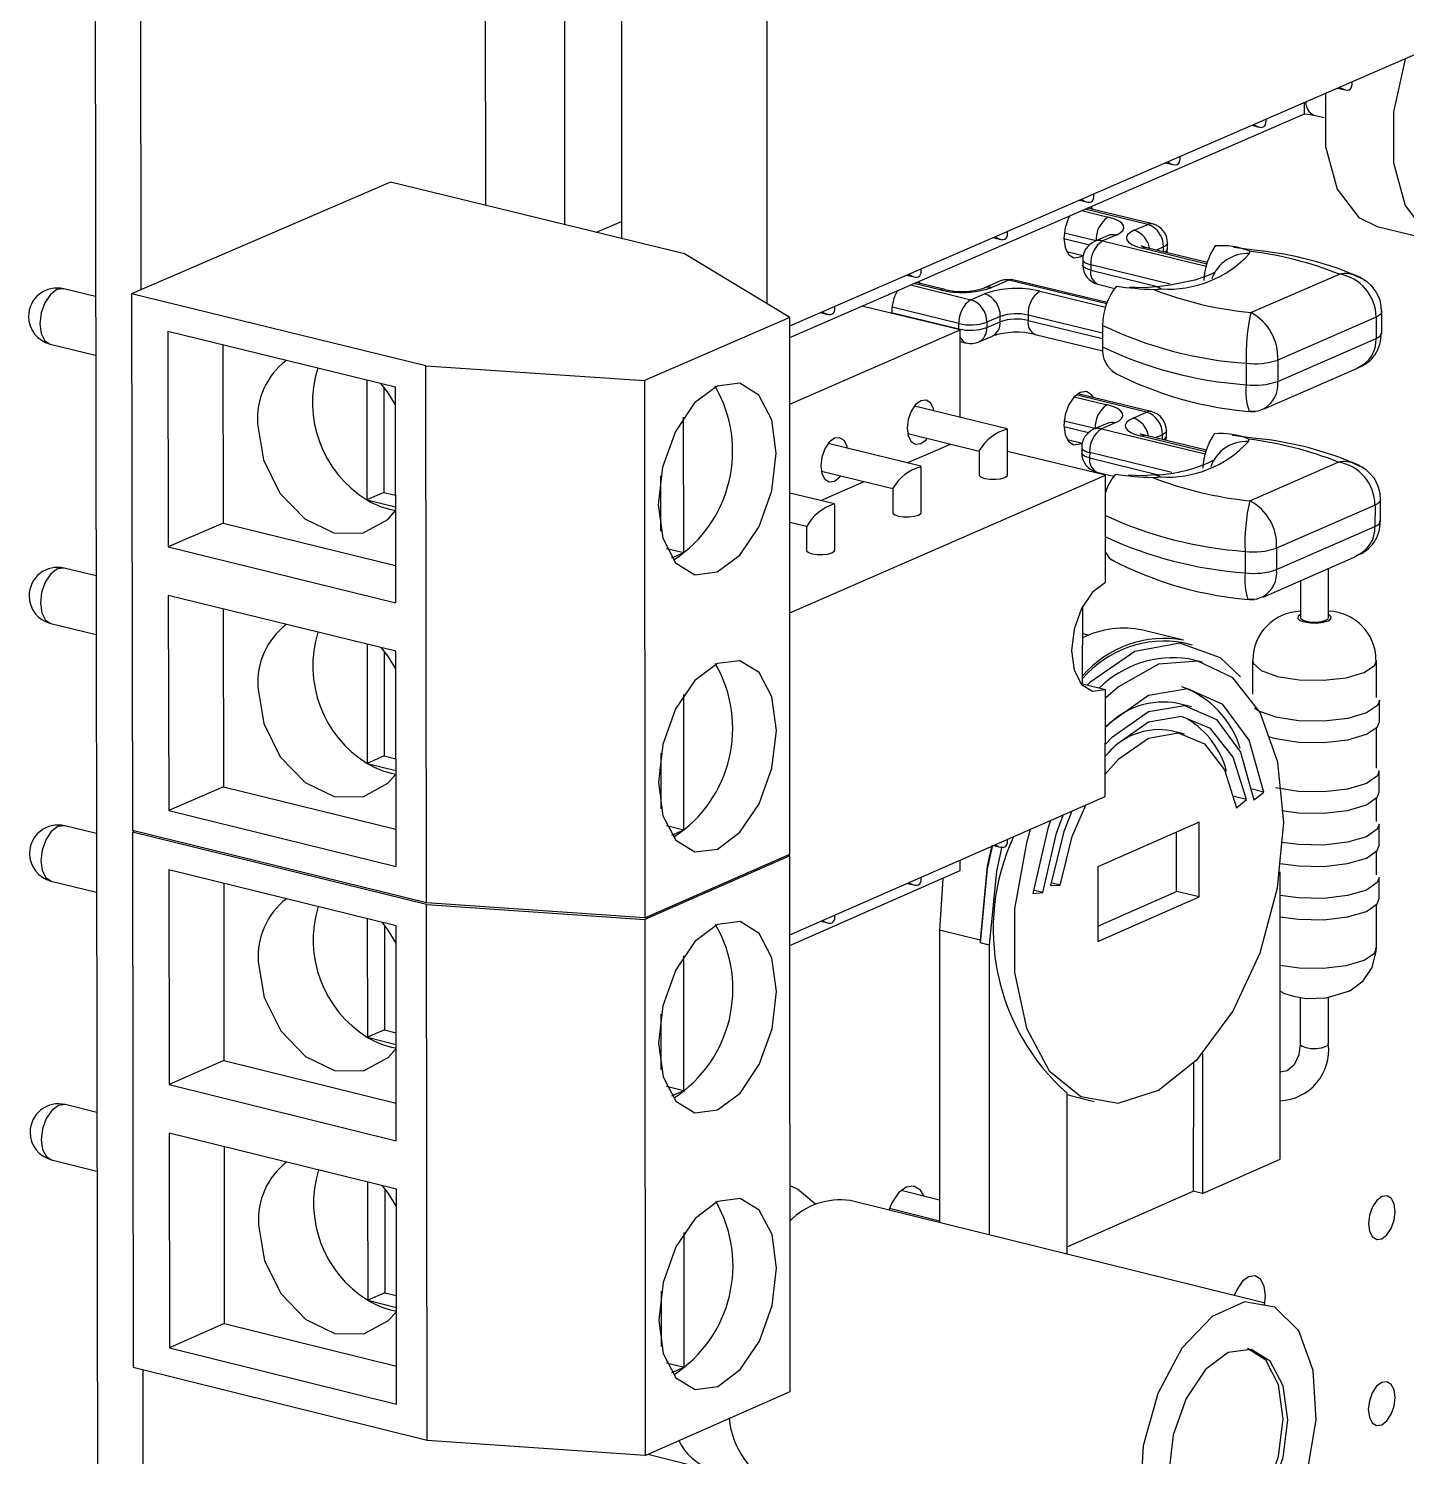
# Model space of a CAD drawing. Extents: x 0 to 254, y 0 to 197.
# Drawn here: x 192.244 to 196.558, y 126.121 to 130.592 of the extents above; entities that cross this region are included whole.
import ezdxf

# ---------------------------------------------------------------- set-up
doc = ezdxf.new("R2010")
doc.units = 0
doc.layers.get('0').update_dxf_attribs({"linetype": 'CONTINUOUS'})

msp = doc.modelspace()

# ---------------------------------------------------------------- linework, layer by layer
at = {"color": 7, "linetype": 'CONTINUOUS'}
for p, q in [((192.4478, 133.1909), (192.4648, 123.0937)), ((192.5904, 133.1567), (192.5958, 129.774)), ((193.6733, 131.119), (193.6743, 130.0388)), ((194.1001, 130.7519), (194.1006, 129.9351)), ((193.9231, 129.9783), (193.9226, 130.6688)), ((194.5562, 129.73), (194.5559, 130.6415)), ((194.6269, 129.6613), (196.693, 130.5586)), ((196.3872, 130.4177), (196.3872, 130.4258)), ((196.3418, 130.406), (196.3651, 130.4004)), ((196.2387, 130.3252), (196.2387, 130.3613)), ((194.6269, 129.6251), (196.2387, 130.3252)), ((196.0727, 130.2892), (196.0961, 130.2835)), ((196.1182, 130.3009), (196.1182, 130.3089)), ((196.2679, 130.3211), (196.2996, 130.3134)), ((195.8034, 130.1722), (195.8267, 130.1666)), ((195.8488, 130.1839), (195.8488, 130.192)), ((193.3766, 130.1113), (192.5662, 129.7612)), ((194.2977, 129.8871), (193.3766, 130.1113)), ((195.5792, 130.0668), (195.5792, 130.0749)), ((195.5336, 130.0551), (195.557, 130.0494)), ((195.7622, 129.9805), (195.5588, 130.0299)), ((194.0223, 129.9541), (194.1006, 129.988)), ((195.7052, 129.9605), (195.7476, 129.9789)), ((195.2636, 129.9378), (195.2869, 129.9321)), ((195.3091, 129.9496), (195.3091, 129.9576)), ((195.6239, 129.9438), (195.5815, 129.9253)), ((195.6486, 129.9455), (195.6062, 129.9271)), ((196.4658, 129.9727), (196.6786, 129.9211)), ((194.6268, 129.687), (194.2977, 129.8871)), ((195.4936, 129.8943), (195.5456, 129.8817)), ((195.9346, 129.8597), (195.7449, 129.9058)), ((195.8095, 129.9036), (195.8095, 129.9203)), ((196.0891, 129.8972), (196.0169, 129.9064)), ((195.5442, 129.8685), (195.5442, 129.8517)), ((195.5691, 129.8524), (195.5691, 129.8356)), ((194.9931, 129.8204), (195.0165, 129.8147)), ((195.0387, 129.8322), (195.0387, 129.8402)), ((195.2871, 129.8023), (195.2347, 129.7795)), ((195.3125, 129.8043), (195.2594, 129.7813)), ((195.6205, 129.7339), (195.3251, 129.8057)), ((196.0706, 129.7026), (196.3476, 129.8233)), ((192.4536, 129.7529), (192.3541, 129.7772)), ((193.4881, 129.5363), (192.5662, 129.7612)), ((192.5662, 129.7612), (192.5689, 128.0813)), ((195.1128, 129.7753), (195.023, 129.7972)), ((195.194, 129.7432), (195.2364, 129.7617)), ((195.5916, 129.7915), (195.6448, 129.7786)), ((195.8179, 129.7882), (195.7769, 129.783)), ((194.768, 129.7146), (194.768, 129.7226)), ((195.1607, 129.6483), (194.8528, 129.7233)), ((194.6268, 129.687), (194.1725, 129.4898)), ((194.6274, 128.0066), (194.6268, 129.687)), ((194.7224, 129.7028), (194.7457, 129.6971)), ((195.1568, 129.6516), (195.1568, 129.6684)), ((195.2861, 129.6909), (195.2436, 129.6724)), ((195.2436, 129.6557), (195.2861, 129.6741)), ((195.2436, 129.6724), (195.2436, 129.6557)), ((195.2861, 129.6741), (195.2861, 129.6909)), ((195.3729, 129.695), (195.3729, 129.6782)), ((196.4627, 129.6887), (196.1545, 129.5543)), ((196.4627, 129.6887), (196.4627, 129.6216)), ((196.4802, 129.6388), (196.4803, 129.7059)), ((193.3926, 129.4693), (192.6802, 129.6432)), ((192.6802, 129.6432), (192.6813, 128.9688)), ((194.6269, 129.4162), (195.1607, 129.6483)), ((195.1607, 129.3751), (195.1607, 129.6483)), ((195.2187, 129.6109), (195.2612, 129.6293)), ((195.3954, 129.6341), (195.607, 129.5826)), ((195.6065, 129.6628), (195.6065, 129.5958)), ((196.1545, 129.4872), (196.4627, 129.6216)), ((192.3118, 129.6043), (192.4539, 129.5695)), ((192.8524, 129.6012), (192.8532, 129.0434)), ((195.1607, 129.612), (195.1793, 129.6075)), ((193.4898, 127.8546), (193.4881, 129.5363)), ((193.4881, 129.5363), (194.1725, 129.4898)), ((196.056, 129.5441), (196.056, 129.477)), ((196.1545, 129.5543), (196.1545, 129.4872)), ((193.3025, 129.4913), (193.303, 129.1165)), ((194.1725, 129.4898), (194.1736, 127.8077)), ((196.1124, 129.401), (196.4049, 129.5286)), ((193.3562, 129.4698), (193.3566, 129.1397)), ((193.3934, 128.7943), (193.3926, 129.4693)), ((195.7589, 129.3927), (195.5286, 129.4487)), ((195.3076, 129.3393), (195.0172, 129.4101)), ((194.2949, 128.9511), (194.2947, 129.3754)), ((195.6206, 129.3558), (195.5782, 129.3373)), ((195.6453, 129.3575), (195.603, 129.3391)), ((195.7019, 129.3726), (195.7443, 129.391)), ((194.9964, 129.3238), (195.22, 129.2693)), ((195.3088, 129.1951), (195.3088, 129.3378)), ((195.4953, 129.3055), (195.5425, 129.294)), ((195.9312, 129.2715), (195.7417, 129.3177)), ((195.8062, 129.3157), (195.8062, 129.3325)), ((196.0857, 129.3088), (196.0133, 129.3181)), ((195.0373, 129.2216), (194.7468, 129.2924)), ((194.9945, 129.232), (195.1304, 129.2912)), ((195.22, 129.2706), (195.22, 129.1951)), ((195.6152, 129.1934), (195.3088, 129.2681)), ((195.541, 129.2805), (195.541, 129.2638)), ((195.5659, 129.2643), (195.5658, 129.2476)), ((195.0385, 129.0773), (195.0385, 129.22)), ((196.0671, 129.1137), (196.3441, 129.2347)), ((194.2236, 129.0181), (194.2235, 129.1918)), ((194.6272, 128.7622), (195.6152, 129.1934)), ((194.7239, 129.1141), (194.86, 129.1734)), ((194.7259, 129.2061), (194.9497, 129.1515)), ((195.5883, 129.2036), (195.6419, 129.1905)), ((195.6151, 128.8579), (195.6152, 129.1934)), ((193.3566, 129.1397), (193.303, 129.1165)), ((193.3566, 129.1397), (193.393, 129.1308)), ((194.7667, 129.1036), (194.627, 129.1377)), ((194.9497, 129.1528), (194.9497, 129.0772)), ((195.6173, 129.1453), (195.6152, 129.1458)), ((193.303, 129.1165), (193.393, 129.0944)), ((194.7679, 128.9593), (194.7679, 129.1021)), ((196.4592, 129.1001), (196.1511, 128.9653)), ((196.4592, 129.1001), (196.4591, 129.0331)), ((196.4766, 129.0503), (196.4767, 129.1173)), ((192.8532, 129.0434), (192.6813, 128.9688)), ((192.8532, 129.0434), (193.3932, 128.9111)), ((194.6271, 129.0462), (194.679, 129.0335)), ((194.679, 129.0348), (194.6791, 128.9592)), ((196.151, 128.8982), (196.4591, 129.0331)), ((192.6813, 128.9688), (193.3934, 128.7943)), ((194.2409, 128.9643), (194.2949, 128.9511)), ((194.2573, 128.9347), (194.2949, 128.9511)), ((196.0526, 128.9551), (196.0525, 128.888)), ((196.1511, 128.9653), (196.151, 128.8982)), ((196.1091, 128.8122), (196.4015, 128.9402)), ((192.4551, 128.878), (192.3557, 128.9023)), ((196.2257, 128.8633), (196.2257, 128.7479)), ((196.314, 128.7478), (196.3141, 128.902)), ((193.3935, 128.6425), (192.6815, 128.8171)), ((192.6815, 128.8171), (192.6826, 128.1434)), ((192.8536, 128.7749), (192.8544, 128.2183)), ((195.5439, 128.5399), (195.544, 128.7837)), ((192.3133, 128.7295), (192.4554, 128.6947)), ((195.544, 128.6975), (195.5629, 128.6928)), ((195.8599, 128.6771), (195.7323, 128.7082)), ((193.3035, 128.6646), (193.3039, 128.2913)), ((193.3572, 128.6437), (193.3575, 128.3147)), ((193.3943, 127.9682), (193.3935, 128.6425)), ((195.8883, 128.6618), (195.8599, 128.6687)), ((195.9182, 128.6081), (195.8757, 128.6185)), ((196.0754, 128.6143), (196.0753, 128.5075)), ((196.464, 128.4973), (196.4641, 128.6141)), ((194.2954, 128.0832), (194.2952, 128.5065)), ((195.5439, 128.5399), (195.615, 128.5225)), ((195.6149, 128.1872), (195.615, 128.5225)), ((195.8843, 128.4688), (195.8417, 128.4792)), ((196.4728, 128.4221), (196.4728, 128.4889)), ((195.8633, 128.3828), (195.8207, 128.3932)), ((196.4638, 128.2764), (196.4639, 128.4027)), ((194.2241, 128.1494), (194.224, 128.3229)), ((193.3575, 128.3147), (193.3039, 128.2913)), ((193.3039, 128.2913), (193.3939, 128.2692)), ((193.3575, 128.3147), (193.3939, 128.3058)), ((196.4726, 128.2013), (196.4727, 128.2681)), ((192.8544, 128.2183), (192.6826, 128.1434)), ((192.8544, 128.2183), (193.3941, 128.0855)), ((196.0568, 128.1783), (196.0187, 128.1876)), ((196.1112, 128.2013), (196.0746, 128.2102)), ((196.0802, 128.1771), (196.1112, 128.2013)), ((192.6826, 128.1434), (193.3943, 127.9682)), ((194.6275, 127.7539), (195.6149, 128.1872)), ((196.026, 128.1524), (196.0568, 128.1783)), ((196.4637, 128.1095), (196.4638, 128.1819)), ((195.9089, 128.1071), (195.5911, 127.9675)), ((195.9088, 127.8731), (195.9089, 128.1071)), ((196.4725, 128.0344), (196.4725, 128.1012)), ((192.4564, 128.0712), (192.3572, 128.0956)), ((193.4898, 127.8546), (192.5689, 128.0813)), ((192.5764, 128.0795), (192.569, 128.0763)), ((193.4898, 127.8495), (192.569, 128.0763)), ((192.569, 128.0763), (192.5717, 126.3998)), ((194.241, 128.0966), (194.2954, 128.0832)), ((194.2575, 128.0667), (194.2954, 128.0832)), ((195.8379, 127.8905), (195.838, 128.076)), ((195.2657, 128.034), (195.2864, 128.0289)), ((195.3087, 128.0464), (195.3087, 128.0529)), ((196.4636, 127.9426), (196.4636, 128.015)), ((194.1736, 127.8077), (194.6274, 128.0066)), ((194.6274, 128.0015), (194.1736, 127.8027)), ((194.6274, 128.0015), (194.6226, 128.0045)), ((194.628, 126.3246), (194.6274, 128.0015)), ((195.1608, 127.9554), (195.1608, 127.9879)), ((195.5911, 127.9675), (195.591, 127.7333)), ((192.3146, 127.9229), (192.4567, 127.8879)), ((193.3945, 127.7829), (192.6828, 127.9582)), ((192.6828, 127.9582), (192.6839, 127.2852)), ((194.6275, 127.7214), (195.1608, 127.9554)), ((195.0386, 127.9279), (195.0386, 127.9343)), ((195.1063, 127.9298), (195.0954, 127.7687)), ((196.1618, 127.0524), (196.1623, 127.9513)), ((196.4724, 127.8676), (196.4724, 127.9343)), ((192.8548, 127.9158), (192.8556, 127.3604)), ((194.9956, 127.9154), (195.0162, 127.9104)), ((195.3882, 127.8837), (195.4193, 127.8868)), ((195.4193, 127.8868), (195.3896, 127.8941)), ((195.4428, 127.9086), (195.4737, 127.9097)), ((195.4737, 127.9097), (195.4441, 127.917)), ((195.591, 127.782), (195.8379, 127.8905)), ((195.9088, 127.8731), (195.8379, 127.8905)), ((194.1736, 127.8077), (193.4898, 127.8546)), ((193.4916, 126.1713), (193.4898, 127.8495)), ((193.4898, 127.8495), (194.1736, 127.8027)), ((195.591, 127.7333), (195.9088, 127.8731)), ((196.4634, 127.7129), (196.4635, 127.8481)), ((193.3045, 127.8051), (193.3049, 127.4334)), ((194.1736, 127.8027), (194.1746, 126.1241)), ((194.7251, 127.7968), (194.7458, 127.7917)), ((194.7682, 127.8093), (194.7682, 127.8157)), ((193.3581, 127.7847), (193.3585, 127.4569)), ((193.3952, 127.1093), (193.3945, 127.7829)), ((195.2231, 127.7373), (195.0954, 127.7687)), ((195.0954, 127.7687), (195.0955, 126.8529)), ((195.2231, 127.7373), (195.2231, 127.7289)), ((195.2514, 127.7219), (195.2231, 127.7289)), ((195.2514, 127.7219), (195.2514, 126.8144)), ((194.2958, 127.2667), (194.2956, 127.689)), ((196.2249, 127.5585), (196.2248, 127.4129)), ((196.3131, 127.4128), (196.3132, 127.5588)), ((194.2246, 127.3322), (194.2245, 127.5055)), ((193.3585, 127.4569), (193.3049, 127.4334)), ((193.3049, 127.4334), (193.3949, 127.4112)), ((193.3585, 127.4569), (193.3948, 127.4479)), ((196.2248, 127.4133), (196.2248, 127.4129)), ((192.8556, 127.3604), (192.6839, 127.2852)), ((192.8556, 127.3604), (193.3951, 127.2271)), ((195.8906, 127.3519), (195.8904, 126.9519)), ((195.9189, 127.382), (195.9187, 126.9449)), ((192.6839, 127.2852), (193.3952, 127.1093)), ((194.2412, 127.2802), (194.2958, 127.2667)), ((194.2577, 127.2499), (194.2958, 127.2667)), ((195.4953, 126.7577), (195.4954, 127.2583)), ((195.4954, 127.2542), (195.5096, 127.2502)), ((195.5096, 127.2502), (195.5805, 127.2327)), ((192.4579, 127.198), (192.3588, 127.2226)), ((193.3954, 126.9578), (192.6841, 127.1338)), ((192.6841, 127.1338), (192.6851, 126.4615)), ((192.856, 127.0913), (192.8568, 126.537)), ((192.316, 127.05), (192.4582, 127.0148)), ((195.9187, 126.9449), (196.1618, 127.0524)), ((193.3054, 126.9801), (193.3059, 126.61)), ((193.359, 126.9603), (193.3594, 126.6335)), ((193.3961, 126.285), (193.3954, 126.9578)), ((194.9755, 126.9546), (195.0955, 126.925)), ((195.4953, 126.7772), (195.8904, 126.9519)), ((195.9187, 126.9449), (195.8904, 126.9519)), ((196.1107, 126.6022), (194.8156, 126.9221)), ((194.9388, 126.898), (195.0955, 126.8593)), ((194.2963, 126.4006), (194.2961, 126.822)), ((195.4902, 126.7554), (195.4953, 126.7577)), ((193.3594, 126.6335), (193.3059, 126.61)), ((193.3594, 126.6335), (193.3958, 126.6245)), ((194.2251, 126.4653), (194.225, 126.6385)), ((193.3059, 126.61), (193.3958, 126.5877)), ((192.8568, 126.537), (192.6851, 126.4615)), ((192.8568, 126.537), (193.396, 126.4032)), ((192.6851, 126.4615), (193.3961, 126.285)), ((193.4916, 126.1713), (192.5717, 126.3998)), ((194.2413, 126.4142), (194.2963, 126.4006)), ((194.2579, 126.3836), (194.2963, 126.4006)), ((192.6012, 126.3925), (192.6065, 123.0579)), ((194.1746, 126.1241), (194.628, 126.3246)), ((194.1746, 126.1241), (193.4916, 126.1713)), ((194.1828, 126.1277), (194.3946, 126.0751))]:
    msp.add_line(p, q, dxfattribs=at)
at = {"color": 8, "linetype": 'CONTINUOUS'}
for p, q in [((195.5406, 130.022), (195.6235, 130.0019)), ((195.7476, 129.9789), (195.5512, 130.0266)), ((195.485, 129.9351), (195.5657, 129.9154)), ((195.586, 129.9273), (195.4859, 129.9516)), ((195.6062, 129.9271), (195.9309, 129.8483)), ((195.933, 129.8549), (195.7303, 129.9042)), ((195.7972, 129.9083), (195.7748, 129.8985)), ((195.7972, 129.8931), (195.7972, 129.9083)), ((195.8183, 129.7918), (195.5691, 129.8524)), ((195.6193, 129.7298), (195.3125, 129.8043)), ((195.5691, 129.8356), (195.7827, 129.7837)), ((195.0047, 129.7892), (195.194, 129.7432)), ((195.0982, 129.7737), (195.0153, 129.7938)), ((195.4101, 129.7698), (195.6162, 129.7197)), ((195.1568, 129.6684), (194.9471, 129.7194)), ((194.9459, 129.7029), (195.1568, 129.6516)), ((195.6065, 129.6382), (195.3729, 129.695)), ((195.3729, 129.6782), (195.6065, 129.6214)), ((195.1568, 129.6516), (195.1568, 129.6493)), ((195.7443, 129.391), (195.5234, 129.4448)), ((195.5173, 129.4391), (195.6203, 129.414)), ((195.583, 129.3394), (195.4855, 129.3631)), ((195.4849, 129.3465), (195.5627, 129.3276)), ((195.603, 129.3391), (195.9275, 129.26)), ((195.9297, 129.2667), (195.727, 129.316)), ((195.7939, 129.3204), (195.7712, 129.3105)), ((195.7939, 129.305), (195.7939, 129.3204)), ((195.8229, 129.2017), (195.5659, 129.2643)), ((195.5658, 129.2476), (195.7809, 129.1951))]:
    msp.add_line(p, q, dxfattribs=at)
at = {"color": 7, "linetype": 'CONTINUOUS'}
for points in [[(196.5547, 130.4985), (196.5539, 130.4962), (196.5171, 130.3312), (196.5169, 130.1712), (196.5531, 130.0378), (196.6209, 129.949), (196.7111, 129.9169), (196.7888, 129.9341)], [(196.3052, 130.3902), (196.3043, 130.3827), (196.304, 130.2227), (196.3403, 130.0894), (196.4081, 130.0006), (196.4658, 129.9727)], [(196.3476, 130.4086), (196.3531, 130.4053), (196.3604, 130.4019), (196.3672, 130.4), (196.3733, 130.3996), (196.3784, 130.4008), (196.3824, 130.4036), (196.3853, 130.4078), (196.3869, 130.4133), (196.3872, 130.4177)], [(196.0786, 130.2917), (196.084, 130.2884), (196.0914, 130.285), (196.0982, 130.2831), (196.1042, 130.2828), (196.1094, 130.284), (196.1134, 130.2868), (196.1163, 130.291), (196.1179, 130.2965), (196.1182, 130.3009)], [(196.2387, 130.3247), (196.2562, 130.3232), (196.2679, 130.3211)], [(195.8092, 130.1748), (195.8147, 130.1714), (195.822, 130.168), (195.8288, 130.1661), (195.8349, 130.1658), (195.84, 130.167), (195.8441, 130.1698), (195.847, 130.174), (195.8485, 130.1795), (195.8488, 130.1839)], [(195.5395, 130.0576), (195.5449, 130.0543), (195.5523, 130.0509), (195.5591, 130.049), (195.5652, 130.0486), (195.5703, 130.0499), (195.5744, 130.0526), (195.5773, 130.0569), (195.5788, 130.0624), (195.5792, 130.0668)], [(195.5759, 130.0258), (195.5723, 130.0306), (195.5687, 130.0342)], [(195.5036, 130.0059), (195.5, 129.9992), (195.4889, 129.9682), (195.485, 129.9356), (195.4889, 129.9063), (195.4999, 129.8849), (195.5165, 129.8746), (195.5361, 129.877), (195.5447, 129.8819)], [(195.6486, 129.9455), (195.6612, 129.9523), (195.6694, 129.9597), (195.6731, 129.9675), (195.672, 129.9754), (195.6662, 129.9831), (195.6559, 129.9902), (195.6415, 129.9966), (195.6235, 130.0019)], [(195.2694, 129.9403), (195.2749, 129.937), (195.2822, 129.9336), (195.289, 129.9317), (195.2951, 129.9313), (195.3003, 129.9326), (195.3043, 129.9354), (195.3072, 129.9396), (195.3088, 129.9451), (195.3091, 129.9496)], [(195.6262, 129.9448), (195.6264, 129.945), (195.6239, 129.9438)], [(195.7052, 129.9605), (195.6926, 129.9538), (195.6844, 129.9463), (195.6807, 129.9385), (195.6818, 129.9307), (195.6876, 129.923), (195.698, 129.9158), (195.7124, 129.9095), (195.7303, 129.9042)], [(195.7449, 129.9058), (195.7323, 129.9096), (195.7276, 129.9116), (195.7279, 129.9114)], [(195.8081, 129.8904), (195.8088, 129.8946), (195.8095, 129.9036)], [(194.9989, 129.8229), (195.0044, 129.8196), (195.0118, 129.8161), (195.0186, 129.8142), (195.0247, 129.8139), (195.0299, 129.8151), (195.034, 129.8179), (195.0368, 129.8222), (195.0384, 129.8277), (195.0387, 129.8322)], [(195.0353, 129.7942), (195.0334, 129.7965), (195.0298, 129.8001)], [(195.3251, 129.8057), (195.3025, 129.8067), (195.287, 129.8021)], [(195.9595, 129.8296), (195.959, 129.8296), (195.9398, 129.8196), (195.8954, 129.8043), (195.8183, 129.7882), (195.8179, 129.7882)], [(195.7769, 129.783), (195.7334, 129.7804), (195.6902, 129.7819)], [(194.7282, 129.7053), (194.7337, 129.702), (194.741, 129.6986), (194.7479, 129.6966), (194.7539, 129.6963), (194.7591, 129.6975), (194.7632, 129.7003), (194.7661, 129.7046), (194.7677, 129.7101), (194.768, 129.7146)], [(193.3927, 129.4136), (193.3678, 129.4542), (193.3478, 129.4802)], [(194.4001, 128.8907), (194.4708, 128.9437), (194.5307, 129.0329), (194.5707, 129.1447), (194.5847, 129.2621), (194.5706, 129.3673), (194.5306, 129.4443), (194.4706, 129.4814), (194.3999, 129.4728), (194.3291, 129.4199), (194.2692, 129.3307), (194.2291, 129.2188), (194.2151, 129.1012), (194.2292, 128.996), (194.2694, 128.919), (194.3294, 128.882), (194.4001, 128.8907)], [(195.5778, 129.4368), (195.5721, 129.4449), (195.5556, 129.4552), (195.536, 129.4528), (195.5164, 129.4382), (195.4998, 129.4134), (195.4888, 129.3824), (195.4849, 129.3498), (195.4887, 129.3206), (195.4998, 129.2993), (195.5164, 129.289), (195.536, 129.2914), (195.5414, 129.2942)], [(195.0374, 129.4269), (195.0211, 129.4147), (195.0073, 129.3941), (194.9981, 129.3683), (194.9948, 129.3412), (194.9981, 129.3169), (195.0073, 129.2992), (195.0211, 129.2906), (195.0374, 129.2926), (195.0537, 129.3048), (195.0572, 129.309)], [(195.0785, 129.3952), (195.0767, 129.4025), (195.0675, 129.4203), (195.0537, 129.4288), (195.0374, 129.4269)], [(195.6453, 129.3575), (195.6579, 129.3643), (195.6662, 129.3718), (195.6698, 129.3796), (195.6687, 129.3875), (195.6629, 129.3952), (195.6526, 129.4023), (195.6382, 129.4087), (195.6203, 129.414)], [(196.0647, 129.3948), (196.0911, 129.3946), (196.1119, 129.4024)], [(192.9609, 129.354), (192.9791, 129.2415), (193.031, 129.1372), (193.1084, 129.0571), (193.1997, 129.0133), (193.2909, 129.0124), (193.3683, 129.0547), (193.393, 129.0831)], [(195.6229, 129.3568), (195.6231, 129.357), (195.6206, 129.3558)], [(195.7019, 129.3726), (195.6893, 129.3658), (195.6811, 129.3584), (195.6774, 129.3505), (195.6785, 129.3426), (195.6844, 129.3349), (195.6947, 129.3278), (195.7091, 129.3214), (195.727, 129.316)], [(194.7669, 129.3091), (194.7506, 129.2969), (194.7368, 129.2763), (194.7275, 129.2505), (194.7243, 129.2234), (194.7276, 129.1991), (194.7368, 129.1814), (194.7506, 129.1728), (194.7669, 129.1748), (194.7832, 129.187), (194.7868, 129.1913)], [(194.808, 129.2775), (194.8063, 129.2848), (194.797, 129.3026), (194.7832, 129.3111), (194.7669, 129.3091)], [(195.7417, 129.3177), (195.7291, 129.3215), (195.7244, 129.3235), (195.7246, 129.3233)], [(195.8047, 129.3023), (195.8055, 129.3068), (195.8062, 129.3157)], [(195.22, 129.1951), (195.2205, 129.193), (195.2263, 129.1877), (195.2378, 129.1835)], [(195.2378, 129.1835), (195.2534, 129.1811), (195.2707, 129.1808), (195.2871, 129.1827), (195.2999, 129.1864), (195.3074, 129.1915), (195.3088, 129.1951)], [(195.7735, 129.1943), (195.7301, 129.1917), (195.6866, 129.1932)], [(194.9497, 129.0772), (194.9502, 129.0752), (194.9559, 129.0698), (194.9675, 129.0656), (194.9831, 129.0632), (195.0004, 129.0629), (195.0168, 129.0648), (195.0297, 129.0686), (195.0371, 129.0737), (195.0385, 129.0773)], [(194.6791, 128.9592), (194.6795, 128.9572), (194.6853, 128.9518), (194.6968, 128.9476), (194.7125, 128.9452), (194.7298, 128.9449), (194.7461, 128.9468), (194.759, 128.9505), (194.7665, 128.9557), (194.7679, 128.9593)], [(195.6464, 128.9225), (195.6296, 128.9322), (195.6151, 128.9534)], [(195.6151, 128.8579), (195.5744, 128.8273), (195.5399, 128.7759), (195.5169, 128.7114), (195.5088, 128.6437), (195.5169, 128.583), (195.5399, 128.5387), (195.5743, 128.5174), (195.615, 128.5225)], [(196.0613, 128.8061), (196.0874, 128.8057), (196.1086, 128.8137)], [(196.2257, 128.7479), (196.2261, 128.7458), (196.2319, 128.7405), (196.2434, 128.7363)], [(196.2434, 128.7363), (196.259, 128.7339), (196.2762, 128.7336), (196.2925, 128.7354), (196.3053, 128.7392), (196.3127, 128.7443), (196.314, 128.7478)], [(193.3936, 128.5875), (193.3687, 128.628), (193.3493, 128.6533)], [(196.0378, 128.5622), (195.9753, 128.6215), (195.8484, 128.6681), (195.7077, 128.6416), (195.5668, 128.5447), (195.5582, 128.5364)], [(194.4006, 128.0226), (194.4712, 128.0757), (194.5311, 128.1649), (194.5711, 128.2767), (194.5851, 128.394), (194.571, 128.4991), (194.5309, 128.5759), (194.471, 128.6128), (194.4003, 128.6041), (194.3296, 128.5511), (194.2696, 128.4618), (194.2296, 128.35), (194.2156, 128.2325), (194.2297, 128.1274), (194.2699, 128.0506), (194.3299, 128.0138), (194.4006, 128.0226)], [(196.1733, 128.1064), (196.1546, 128.2951), (196.1, 128.4506), (196.0143, 128.5591), (195.905, 128.6109), (195.7819, 128.6014), (195.6559, 128.5313), (195.615, 128.4952)], [(192.962, 128.5284), (192.9803, 128.416), (193.032, 128.3118), (193.1094, 128.2317), (193.2007, 128.1878), (193.2919, 128.1868), (193.3692, 128.229), (193.394, 128.2574)], [(196.1112, 128.2013), (196.0649, 128.364), (195.9825, 128.4761), (195.8734, 128.5247), (195.7502, 128.5041), (195.6269, 128.4166), (195.6167, 128.4062)], [(195.6149, 128.35), (195.6374, 128.3739), (195.7502, 128.4539), (195.8628, 128.4727), (195.9625, 128.4284), (196.0378, 128.3259), (196.0802, 128.1771)], [(196.1482, 128.4357), (196.0951, 128.455), (196.0817, 128.4639)], [(196.4728, 128.4889), (196.4667, 128.4726), (196.4326, 128.4492), (196.3737, 128.4318), (196.299, 128.4232), (196.2198, 128.4245), (196.1482, 128.4357)], [(196.0568, 128.1783), (196.015, 128.3104), (195.9445, 128.4003), (195.8529, 128.4384), (195.7502, 128.4204), (195.6473, 128.3482), (195.6149, 128.3133)], [(196.1252, 128.3755), (196.1482, 128.3689), (196.2197, 128.3577), (196.2989, 128.3564), (196.3737, 128.365), (196.4326, 128.3824), (196.4666, 128.4058), (196.4728, 128.4221)], [(195.6149, 128.2571), (195.6576, 128.3053), (195.7501, 128.3702), (195.8426, 128.3864), (195.925, 128.3522), (195.9884, 128.2713), (196.026, 128.1524)], [(196.4727, 128.2681), (196.4665, 128.2518), (196.4324, 128.2283), (196.3736, 128.2109), (196.2988, 128.2022), (196.2197, 128.2036), (196.1481, 128.2148)], [(196.1674, 128.1438), (196.2196, 128.1368), (196.2988, 128.1355), (196.3735, 128.1441), (196.4324, 128.1615), (196.4664, 128.185), (196.4726, 128.2013)], [(195.4737, 127.9097), (195.5115, 128.0619), (195.5538, 128.1604)], [(195.3798, 128.0841), (195.3679, 128.0428), (195.3306, 127.8357), (195.3306, 127.6362), (195.3679, 127.4619), (195.4391, 127.3286), (195.5379, 127.2478), (195.6555, 127.2269), (195.7814, 127.2676), (195.9045, 127.3662), (196.0137, 127.5139), (196.0996, 127.6977), (196.1544, 127.9012), (196.1733, 128.1064), (196.1733, 128.1064)], [(195.4433, 128.1119), (195.4348, 128.0875), (195.3882, 127.8837)], [(195.4193, 127.8868), (195.462, 128.0731), (195.4825, 128.1291)], [(195.5099, 128.1411), (195.4849, 128.0777), (195.4428, 127.9086)], [(196.4725, 128.1012), (196.4663, 128.0848), (196.4323, 128.0614), (196.3734, 128.044), (196.2987, 128.0353), (196.2195, 128.0367), (196.1671, 128.0437)], [(195.2596, 128.0355), (195.2454, 127.9695), (195.2231, 127.7373)], [(195.2616, 128.035), (195.2454, 127.9611), (195.2231, 127.7289)], [(195.2908, 128.0313), (195.2738, 127.9542), (195.2514, 127.7219)], [(195.2705, 128.0361), (195.2745, 128.0337), (195.2818, 128.0303), (195.2886, 128.0284), (195.2947, 128.0281), (195.2999, 128.0294), (195.3039, 128.0322), (195.3068, 128.0364), (195.3084, 128.042), (195.3087, 128.0464)], [(196.1624, 127.9779), (196.2195, 127.9699), (196.2987, 127.9685), (196.3734, 127.9772), (196.4323, 127.9946), (196.4663, 128.0181), (196.4725, 128.0344)], [(195.0003, 127.9175), (195.0044, 127.9152), (195.0117, 127.9118), (195.0185, 127.9099), (195.0246, 127.9096), (195.0298, 127.9108), (195.0339, 127.9136), (195.0367, 127.9179), (195.0383, 127.9235), (195.0386, 127.9279)], [(196.4724, 127.9343), (196.4662, 127.918), (196.4322, 127.8945), (196.3733, 127.8771), (196.2986, 127.8684), (196.2194, 127.8698), (196.1623, 127.8777)], [(196.1623, 127.811), (196.2194, 127.803), (196.2986, 127.8016), (196.3733, 127.8103), (196.4321, 127.8277), (196.4662, 127.8512), (196.4724, 127.8676)], [(193.3945, 127.7285), (193.3697, 127.7691), (193.351, 127.7936)], [(194.4009, 127.2059), (194.4716, 127.259), (194.5314, 127.3483), (194.5714, 127.46), (194.5854, 127.5773), (194.5713, 127.6823), (194.5312, 127.7589), (194.4713, 127.7956), (194.4007, 127.7868), (194.33, 127.7336), (194.2701, 127.6444), (194.2301, 127.5325), (194.2161, 127.4151), (194.2302, 127.3101), (194.2703, 127.2335), (194.3303, 127.1969), (194.4009, 127.2059)], [(194.7299, 127.7989), (194.7339, 127.7965), (194.7413, 127.7931), (194.7481, 127.7912), (194.7542, 127.7909), (194.7593, 127.7921), (194.7634, 127.7949), (194.7663, 127.7992), (194.7679, 127.8048), (194.7682, 127.8093)], [(196.2037, 127.5619), (196.244, 127.5554), (196.306, 127.5566), (196.3801, 127.5789), (196.4218, 127.6102), (196.45, 127.6516), (196.4631, 127.7031), (196.4617, 127.7133)], [(192.9632, 127.6701), (192.9814, 127.5578), (193.0332, 127.4536), (193.1105, 127.3735), (193.2017, 127.3295), (193.2929, 127.3284), (193.3701, 127.3704), (193.3949, 127.3988)], [(196.1621, 127.5781), (196.176, 127.5707), (196.2037, 127.5619)], [(196.2248, 127.4129), (196.2206, 127.379), (196.2063, 127.3476), (196.184, 127.328), (196.162, 127.3243)], [(193.3954, 126.9041), (193.3706, 126.9447), (193.3525, 126.9685)], [(194.7081, 126.9098), (194.6516, 126.9578), (194.6278, 126.968)], [(195.0471, 126.937), (195.0362, 126.9552), (195.0156, 126.9678), (194.9912, 126.9647), (194.9669, 126.9464), (194.9463, 126.9155), (194.9368, 126.8922)], [(196.5227, 126.8873), (196.5195, 126.9113), (196.5104, 126.9288), (196.4968, 126.9371), (196.4808, 126.9351), (196.4647, 126.9229), (196.4511, 126.9025), (196.4419, 126.8769), (196.4387, 126.8501), (196.4419, 126.8262), (196.451, 126.8087), (196.4646, 126.8003), (196.4807, 126.8024), (196.4967, 126.8146), (196.5103, 126.835), (196.5195, 126.8605), (196.5227, 126.8873)], [(194.4014, 126.3396), (194.4719, 126.3929), (194.5318, 126.4821), (194.5717, 126.5939), (194.5857, 126.711), (194.5716, 126.8159), (194.5316, 126.8923), (194.4717, 126.9289), (194.4011, 126.9198), (194.3305, 126.8666), (194.2706, 126.7773), (194.2306, 126.6655), (194.2166, 126.5482), (194.2307, 126.4433), (194.2708, 126.3669), (194.3307, 126.3304), (194.4014, 126.3396)], [(192.9643, 126.8462), (192.9825, 126.734), (193.0343, 126.6299), (193.1116, 126.5498), (193.2027, 126.5057), (193.2938, 126.5046), (193.3711, 126.5464), (193.3958, 126.5747)], [(196.1132, 126.5949), (196.1162, 126.624), (196.1122, 126.6541), (196.1008, 126.6761), (196.0837, 126.6865), (196.0635, 126.6839), (196.0433, 126.6687), (196.0262, 126.643), (196.0187, 126.6249)], [(195.9995, 125.717), (196.0993, 125.7909), (196.1857, 125.9136), (196.247, 126.0687), (196.2749, 126.2352), (196.2656, 126.3906), (196.2204, 126.514), (196.1455, 126.5888), (196.0507, 126.6047), (195.9491, 126.5597), (195.8542, 126.4597), (195.779, 126.3182), (195.7336, 126.1545), (195.7241, 125.9905), (195.7519, 125.8486), (195.8132, 125.7479), (195.8996, 125.702), (195.9995, 125.717)], [(195.9996, 125.8596), (196.0708, 125.9136), (196.1312, 126.004), (196.1715, 126.1172), (196.1858, 126.2358), (196.1717, 126.3419), (196.1314, 126.4193), (196.0711, 126.4562), (195.9998, 126.4469), (195.9286, 126.393), (195.8681, 126.3025), (195.8277, 126.1892), (195.8135, 126.0705), (195.8276, 125.9644), (195.868, 125.887), (195.9283, 125.8502), (195.9996, 125.8596)], [(195.9853, 125.8631), (196.0565, 125.9171), (196.1169, 126.0076), (196.1573, 126.1207), (196.1715, 126.2393), (196.1574, 126.3454), (196.1171, 126.4228), (196.0602, 126.4589)], [(196.5222, 126.3054), (196.519, 126.3293), (196.5099, 126.3468), (196.4963, 126.3551), (196.4803, 126.353), (196.4642, 126.3408), (196.4506, 126.3204), (196.4415, 126.2949), (196.4383, 126.2681), (196.4415, 126.2441), (196.4505, 126.2267), (196.4641, 126.2184), (196.4802, 126.2205), (196.4962, 126.2326), (196.5099, 126.253), (196.519, 126.2786), (196.5222, 126.3054)]]:
    msp.add_lwpolyline(points, dxfattribs=at)
at = {"color": 8, "linetype": 'CONTINUOUS'}
for points in [[(195.8095, 129.9203), (195.8094, 129.9193), (195.8076, 129.9154), (195.8035, 129.9117), (195.7972, 129.9083)], [(195.5442, 129.8685), (195.5449, 129.8656), (195.5478, 129.8618), (195.5529, 129.8582), (195.5601, 129.855), (195.5691, 129.8524)], [(195.5691, 129.8356), (195.5601, 129.8383), (195.5529, 129.8415), (195.5478, 129.845), (195.5449, 129.8489), (195.5442, 129.8517)], [(192.3541, 129.7772), (192.3534, 129.7774), (192.3328, 129.7749), (192.3123, 129.7596), (192.2949, 129.7338), (192.2833, 129.7015), (192.2793, 129.6675), (192.2834, 129.6371), (192.2951, 129.6148), (192.3118, 129.6043)], [(195.7767, 129.783), (195.7823, 129.7821), (195.7897, 129.7769)], [(196.4803, 129.7059), (196.4803, 129.7056), (196.479, 129.7011), (196.4756, 129.6967), (196.4701, 129.6925), (196.4627, 129.6887)], [(196.4627, 129.6216), (196.4701, 129.6255), (196.4756, 129.6296), (196.479, 129.634), (196.4802, 129.6385), (196.4802, 129.6388)], [(195.8062, 129.3325), (195.8061, 129.3314), (195.8043, 129.3275), (195.8001, 129.3238), (195.7939, 129.3204)], [(195.541, 129.2805), (195.5416, 129.2776), (195.5445, 129.2738), (195.5497, 129.2702), (195.5569, 129.267), (195.5659, 129.2643)], [(195.5658, 129.2476), (195.5569, 129.2502), (195.5497, 129.2534), (195.5445, 129.257), (195.5416, 129.2609), (195.541, 129.2638)], [(195.7733, 129.1942), (195.779, 129.1934), (195.7864, 129.1881)], [(196.4767, 129.1174), (196.4767, 129.117), (196.4754, 129.1125), (196.472, 129.1081), (196.4666, 129.1039), (196.4592, 129.1001)], [(196.4591, 129.0331), (196.4665, 129.0369), (196.472, 129.0411), (196.4754, 129.0455), (196.4766, 129.05), (196.4766, 129.0503)], [(192.3557, 128.9023), (192.3549, 128.9025), (192.3343, 128.9), (192.3138, 128.8847), (192.2964, 128.8589), (192.2849, 128.8266), (192.2808, 128.7926), (192.285, 128.7622), (192.2966, 128.74), (192.3133, 128.7295)], [(196.2257, 128.7575), (196.2184, 128.7521), (196.2174, 128.7454), (196.2243, 128.739), (196.2382, 128.734)], [(196.2382, 128.734), (196.2568, 128.7311), (196.2775, 128.7307), (196.297, 128.733), (196.3123, 128.7375), (196.3212, 128.7436), (196.3223, 128.7503), (196.3154, 128.7567), (196.314, 128.7574)], [(196.0754, 128.6144), (196.0774, 128.6052), (196.1028, 128.5818), (196.1535, 128.5633)], [(196.1535, 128.5633), (196.222, 128.5526), (196.2978, 128.5513), (196.3693, 128.5596), (196.4256, 128.5762), (196.4582, 128.5986), (196.4641, 128.6142)], [(192.3572, 128.0956), (192.3563, 128.0958), (192.3358, 128.0933), (192.3152, 128.0779), (192.2979, 128.0521), (192.2863, 128.0198), (192.2823, 127.9859), (192.2864, 127.9555), (192.2981, 127.9334), (192.3146, 127.9229)], [(196.1622, 127.6598), (196.2215, 127.6511), (196.2972, 127.6498), (196.3686, 127.6581), (196.4249, 127.6748), (196.4575, 127.6973), (196.4634, 127.7129)], [(196.2248, 127.4129), (196.2253, 127.4108), (196.231, 127.4054), (196.2426, 127.4012)], [(196.2426, 127.4012), (196.2581, 127.3988), (196.2753, 127.3985), (196.2915, 127.4004), (196.3043, 127.4042), (196.3117, 127.4093), (196.3131, 127.4128)], [(192.3588, 127.2226), (192.3578, 127.2228), (192.3373, 127.2202), (192.3168, 127.2048), (192.2994, 127.179), (192.2878, 127.1467), (192.2838, 127.1128), (192.288, 127.0825), (192.2996, 127.0604), (192.316, 127.05)]]:
    msp.add_lwpolyline(points, dxfattribs=at)
for centre, radius, start, end in [((196.2867, 130.361), 0.0442, 177.4527, 244.7486), ((195.7572, 129.9589), 0.0222, 76.9856, 115.6012), ((195.6389, 129.9084), 0.0384, 75.3107, 112.9109), ((195.6823, 129.8921), 0.0722, 9.2458, 71.4728), ((195.5965, 129.8899), 0.0384, 75.3072, 112.9112), ((195.7399, 129.8841), 0.0222, 76.9823, 115.6106), ((195.7955, 129.9063), 0.0143, 285.7573, 349.0673), ((196.06, 129.7695), 0.1182, 86.8759, 160.8566), ((195.3029, 129.7658), 0.0397, 75.9364, 113.4096), ((195.6102, 129.8288), 0.0417, 170.5683, 243.4159), ((196.3642, 129.7403), 0.0847, 61.3807, 101.3164), ((195.1078, 129.7536), 0.0223, 77.1461, 115.581), ((195.2497, 129.744), 0.0385, 75.304, 112.0478), ((195.24, 129.6704), 0.0462, 297.2111, 4.5935), ((195.4141, 129.6714), 0.0417, 170.5798, 243.4261), ((195.1886, 129.6349), 0.029, 195.9456, 251.2036), ((195.1976, 129.652), 0.0462, 297.2126, 4.596), ((196.3686, 129.6172), 0.0942, 292.1705, 2.6643), ((196.0692, 129.477), 0.0859, 299.8367, 6.7677), ((196.242, 129.455), 0.1873, 173.2476, 198.8644), ((195.6356, 129.3204), 0.0384, 75.2606, 112.9712), ((195.6789, 129.3041), 0.0722, 9.1432, 71.4388), ((195.7539, 129.371), 0.0222, 76.9577, 115.6812), ((195.5932, 129.3019), 0.0384, 75.2587, 112.9705), ((195.7367, 129.296), 0.0222, 76.9517, 115.6918), ((195.7919, 129.3185), 0.0145, 284.9862, 348.9865), ((196.0566, 129.1811), 0.1182, 86.8628, 160.9068), ((195.6069, 129.2407), 0.0416, 170.5607, 243.3989), ((196.3607, 129.1516), 0.0847, 61.3137, 101.3376), ((196.142, 130.2093), 1.2574, 245.2285, 265.9228), ((196.142, 130.1418), 1.257, 245.2205, 265.921), ((196.3652, 129.0287), 0.094, 292.2005, 2.6821), ((196.2381, 128.866), 0.1868, 173.2358, 198.8726), ((196.0659, 128.8881), 0.0857, 299.8444, 6.7907)]:
    msp.add_arc(centre, radius, start, end, dxfattribs=at)
at = {"color": 7, "linetype": 'CONTINUOUS'}
for centre, radius, start, end in [((195.6703, 129.932), 0.0841, 123.8474, 183.3352), ((195.7242, 129.9098), 0.073, 358.8358, 71.3274), ((195.7476, 129.9203), 0.062, 359.9758, 76.356), ((195.6062, 129.8685), 0.062, 113.4915, 179.9855), ((195.6531, 129.8572), 0.0841, 123.8509, 183.333), ((195.8119, 130.123), 0.3468, 266.3322, 317.2308), ((196.1296, 129.7948), 0.2065, 145.5745, 177.5123), ((195.9798, 129.6846), 0.2278, 67.3325, 95.1699), ((196.0443, 129.8947), 0.0233, 342.0644, 0.4842), ((195.9242, 128.7497), 1.1541, 68.4777, 82.8626), ((195.9896, 128.8529), 1.049, 65.985, 84.5606), ((195.6062, 129.8517), 0.062, 179.9849, 256.3396), ((195.3208, 129.7871), 0.0191, 76.9734, 115.5935), ((196.3251, 129.6876), 0.1376, 0.4568, 80.5989), ((196.3663, 129.7077), 0.1137, 359.213, 70.1926), ((192.333, 129.6907), 0.089, 76.2866, 180.0965), ((195.0892, 129.7011), 0.1434, 150.4766, 180.1973), ((195.1656, 130.0574), 0.2916, 256.618, 288.7573), ((195.1663, 129.9936), 0.2248, 256.2275, 287.7062), ((195.3374, 129.4643), 0.3141, 76.6186, 108.7573), ((195.213, 129.6924), 0.0731, 358.8513, 71.2912), ((195.457, 129.6999), 0.0842, 123.8441, 183.3318), ((195.8025, 129.6624), 0.196, 141.2103, 179.8761), ((195.8253, 131.1152), 1.3416, 262.4793, 267.4867), ((195.728, 130.3738), 0.6001, 273.6759, 275.8996), ((196.1874, 130.8696), 1.1728, 248.9667, 264.2824), ((195.2408, 129.6733), 0.0842, 123.8265, 183.3367), ((195.1705, 129.6739), 0.0732, 358.8517, 71.2885), ((192.3329, 129.6907), 0.089, 180.0986, 256.2725), ((195.1931, 129.8211), 0.157, 256.6108, 288.7678), ((195.3366, 129.5423), 0.157, 76.6126, 108.7654), ((195.3366, 129.5255), 0.157, 76.6118, 108.7669), ((196.6506, 129.5694), 0.5952, 167.0673, 182.4401), ((195.9978, 129.5635), 0.157, 356.6182, 62.391), ((195.1931, 129.8043), 0.157, 256.6101, 288.7692), ((195.3367, 129.3949), 0.2463, 76.2088, 107.8592), ((196.1404, 130.774), 1.2328, 244.3363, 266.0757), ((196.3701, 129.6329), 0.1084, 288.3427, 3.1332), ((195.1939, 129.6678), 0.062, 256.3209, 293.5108), ((195.6913, 129.5856), 0.0854, 173.1668, 240.8268), ((196.1403, 130.7065), 1.2324, 244.3278, 266.074), ((193.1893, 129.3707), 0.229, 127.3339, 184.2003), ((196.0838, 129.7576), 0.2153, 262.5897, 289.1883), ((193.4909, 129.4212), 0.358, 162.533, 238.3312), ((196.1639, 130.5317), 1.1428, 242.3746, 266.0146), ((196.0837, 129.6904), 0.2152, 262.5872, 289.1952), ((194.0423, 129.2686), 0.4059, 303.1571, 30.1754), ((195.6672, 129.3442), 0.0841, 123.8865, 183.3143), ((195.7208, 129.3219), 0.073, 358.8516, 71.2983), ((195.7443, 129.3325), 0.0619, 359.9751, 76.3141), ((195.3439, 129.1992), 0.143, 104.2113, 150.0452), ((195.603, 129.2805), 0.062, 113.559, 179.986), ((195.6499, 129.2692), 0.0842, 123.8896, 183.313), ((196.1263, 129.2065), 0.2066, 145.5869, 177.5053), ((195.9762, 129.0968), 0.2273, 67.2443, 95.1407), ((196.0407, 129.3062), 0.0235, 342.1188, 0.4826), ((195.9207, 128.1647), 1.1507, 68.4142, 82.8392), ((195.9862, 128.2674), 1.0461, 65.9141, 84.5416), ((195.6029, 129.2637), 0.0619, 179.9846, 256.298), ((195.8084, 129.5336), 0.3462, 266.3462, 317.3442), ((195.0736, 129.0814), 0.1429, 104.1897, 150.0604), ((195.749, 129.667), 0.4734, 272.9627, 295.9381), ((196.3215, 129.099), 0.1376, 0.4695, 80.5817), ((196.3628, 129.1192), 0.1136, 359.199, 70.1348), ((195.7624, 129.0967), 0.153, 139.2776, 164.2218), ((195.8165, 130.4542), 1.2691, 262.2979, 267.5899), ((195.7247, 129.7831), 0.5982, 273.6888, 275.9188), ((196.184, 130.2771), 1.1693, 248.9044, 264.2635), ((193.4279, 129.3197), 0.2386, 238.4247, 260.7407), ((194.8096, 128.9627), 0.1473, 106.9451, 151.4009), ((196.6481, 128.9804), 0.5961, 167.0803, 182.4324), ((195.9942, 128.9745), 0.1571, 356.6368, 62.3536), ((196.3667, 129.0444), 0.1082, 288.3903, 3.147), ((196.0803, 129.1679), 0.2146, 262.5686, 289.2483), ((192.3345, 128.8159), 0.089, 76.2263, 180.0972), ((196.1605, 129.9399), 1.1398, 242.2943, 266), ((196.0803, 129.1007), 0.2145, 262.5661, 289.2552), ((192.3345, 128.8159), 0.0889, 180.0984, 256.2096), ((193.19, 128.5451), 0.2286, 127.4944, 184.1962), ((196.23, 128.6139), 0.1536, 91.6067, 179.6334), ((196.3087, 128.6146), 0.1536, 359.9744, 88.0239), ((193.492, 128.596), 0.3581, 162.7502, 238.3084), ((195.7995, 128.3455), 0.337, 79.6742, 139.3093), ((195.6722, 128.4242), 0.2904, 78.059, 116.2063), ((195.7995, 128.3371), 0.337, 79.6742, 139.31), ((194.0426, 128.4007), 0.4059, 303.1319, 30.0574), ((195.8275, 128.2919), 0.3301, 81.6076, 134.5576), ((195.7541, 128.2521), 0.2962, 16.9017, 70.2178), ((195.7966, 128.2388), 0.2446, 79.3634, 137.0534), ((195.7293, 128.1954), 0.2749, 15.1424, 58.2121), ((195.7827, 128.1875), 0.2093, 79.5304, 138.7439), ((193.4291, 128.4947), 0.2389, 238.3915, 260.7424), ((192.3359, 128.0092), 0.0889, 76.1706, 180.0982), ((195.9508, 127.7725), 0.6869, 155.1533, 228.4665), ((192.3359, 128.0092), 0.0889, 180.0968, 256.1526), ((193.1908, 127.6867), 0.2282, 127.6608, 184.1923), ((193.4932, 127.7381), 0.3582, 162.9745, 238.2858), ((194.043, 127.584), 0.406, 303.1079, 29.947), ((193.4303, 127.6368), 0.239, 238.3466, 260.7553), ((196.1552, 127.3936), 0.159, 272.4145, 6.9673), ((192.3375, 127.1363), 0.0889, 76.1107, 180.0989), ((192.3374, 127.1363), 0.0888, 180.0959, 256.0908), ((193.1915, 126.8629), 0.2279, 127.82, 184.1885), ((193.4943, 126.9146), 0.3582, 163.1912, 238.2623), ((194.0433, 126.7179), 0.406, 303.0826, 29.8295), ((194.7841, 126.7055), 0.2189, 81.7423, 135.574), ((193.4315, 126.8133), 0.239, 238.3033, 260.7685), ((194.6932, 126.2621), 0.2565, 184.8557, 247.1108), ((194.4348, 126.2423), 0.1703, 204.8116, 294.7633)]:
    msp.add_arc(centre, radius, start, end, dxfattribs=at)

doc.saveas('drawing.dxf')
